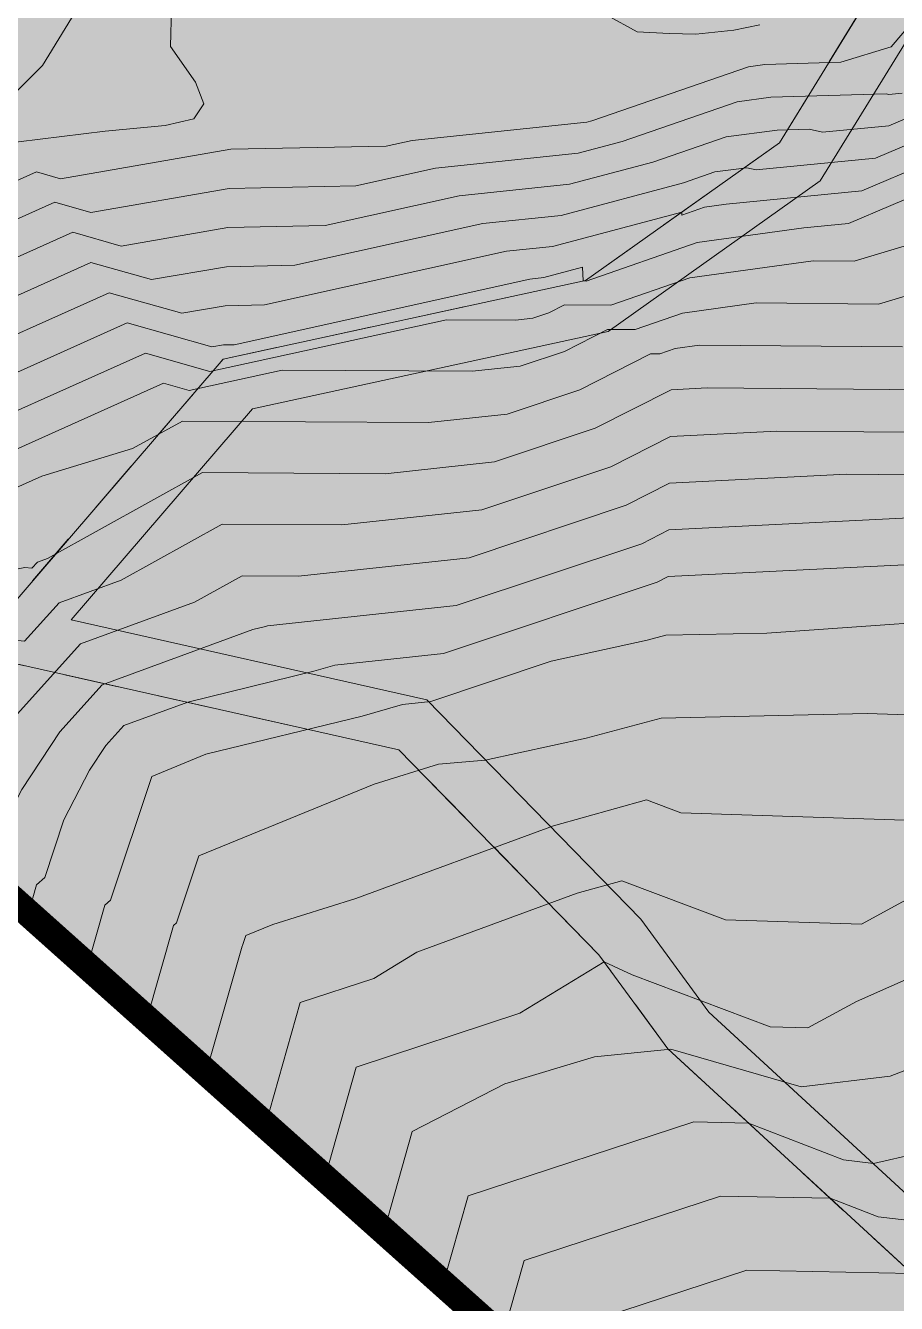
# Model space of a CAD drawing. Header units: inches. Extents: x 218980 to 233865, y 587194 to 599270.
# Drawn here: x 219187.73 to 219219.52, y 587333.4 to 587380.04 of the extents above; entities that cross this region are included whole.
import ezdxf

# ---------------------------------------------------------------- set-up
doc = ezdxf.new("R2010")
doc.units = ezdxf.units.IN
doc.header["$MEASUREMENT"] = 0
for name, pattern in [('01', [0]), ('17', [5.5, 2, -1.5, 2]), ('ACAD_ISO02W100', [15, 12, -3]), ('DASHDOT2', [0.5, 0.25, -0.125, 0, -0.125]), ('State_Boundary_2', [13.5, 5, -1.6, 0.3, -1.6, 5])]:
    doc.linetypes.add(name, pattern=pattern)
for name, color, linetype, lineweight in [('Footpath', 52, 'ACAD_ISO02W100', 5), ('Forest and Steep Slope', 66, '01', 0), ('Major Contour', 250, 'Continuous', 0), ('Minor Contour', 250, 'Continuous', 0), ('Planning Boundary', 222, '01', 0), ('Proposed Footpath', 250, '01', 0), ('Proposed Plot Boundary', 250, '01', 0), ('Town Boundary', 220, 'DASHDOT2', 30)]:
    doc.layers.add(name, color=color, linetype=linetype, lineweight=lineweight)

msp = doc.modelspace()

# ---------------------------------------------------------------- hatches: boundary and pattern name
at = {"layer": 'Forest and Steep Slope'}
h = msp.add_hatch(color=256, dxfattribs=at)
h.dxf.hatch_style = 1
edge = h.paths.add_edge_path()
edge.add_line((219496.028, 587441.818), (219504.992, 587461.708))
edge.add_line((219504.992, 587461.708), (219521.977, 587492.505))
edge.add_arc((219611.002, 587452.494), 97.603, 142.34171, 155.79912, ccw=False)
edge.add_arc((219511.105, 587531.503), 29.793, 319.4228, 350.7104)
edge.add_arc((219688.893, 587496.495), 151.428, 150.56132, 168.49625, ccw=False)
edge.add_line((219557.017, 587570.92), (219578.133, 587609.99))
edge.add_line((219578.133, 587609.99), (219593.379, 587649.632))
edge.add_line((219593.379, 587649.632), (219596.553, 587679.736))
edge.add_arc((219663.718, 587673.088), 67.493, 162.58717, 174.34712, ccw=False)
edge.add_arc((219562.52, 587701.49), 37.701, 347.43, 359.2049)
edge.add_arc((219595.661, 587699.381), 4.825, 19.1915, 149.2078)
edge.add_line((219591.516, 587701.851), (219550.577, 587640.586))
edge.add_line((219550.577, 587640.586), (219500.248, 587577.795))
edge.add_line((219500.248, 587577.795), (219463.194, 587536.528))
edge.add_line((219463.194, 587536.528), (219428.242, 587507.688))
edge.add_arc((219394.511, 587548.569), 53, 296.3249, 309.5261, ccw=False)
edge.add_line((219418.015, 587501.066), (219343.465, 587464.18))
edge.add_line((219343.465, 587464.18), (219310.887, 587445.61))
edge.add_arc((219297.021, 587469.936), 28, 265.8509, 299.6844, ccw=False)
edge.add_line((219294.995, 587442.009), (219287.552, 587442.549))
edge.add_arc((219291.386, 587495.41), 53, 233.5111, 265.8509, ccw=False)
edge.add_line((219259.869, 587452.799), (219256.787, 587455.079))
edge.add_arc((219252.029, 587448.647), 8, 53.5111, 126.6183)
edge.add_line((219247.257, 587455.069), (219219.872, 587434.717))
edge.add_arc((219279.52, 587354.454), 100, 126.61829, 138.29631)
edge.add_line((219204.861, 587420.982), (219210.33, 587408.286))
edge.add_line((219210.33, 587408.286), (219212.226, 587403.946))
edge.add_line((219212.226, 587403.946), (219214.333, 587397.242))
edge.add_line((219214.333, 587397.242), (219217.05, 587389.193))
edge.add_line((219217.05, 587389.193), (219220.865, 587381.088))
edge.add_line((219220.865, 587381.088), (219216.736, 587374.368))
edge.add_line((219216.736, 587374.368), (219208.997, 587368.87))
edge.add_line((219208.997, 587368.87), (219196.017, 587366.048))
edge.add_line((219196.017, 587366.048), (219189.39, 587358.344))
edge.add_line((219189.39, 587358.344), (219202.374, 587355.424))
edge.add_line((219202.374, 587355.424), (219210.185, 587347.417))
edge.add_line((219210.185, 587347.417), (219212.67, 587344.03))
edge.add_line((219212.67, 587344.03), (219221.006, 587336.351))
edge.add_line((219221.006, 587336.351), (219235.534, 587334.762))
edge.add_line((219235.534, 587334.762), (219239.788, 587328.673))
edge.add_line((219239.788, 587328.673), (219243.173, 587322.96))
edge.add_line((219243.173, 587322.96), (219246.881, 587320.664))
edge.add_line((219246.881, 587320.664), (219258.655, 587320.757))
edge.add_line((219258.655, 587320.757), (219268.988, 587319.559))
edge.add_line((219268.988, 587319.559), (219272.871, 587318.459))
edge.add_line((219272.871, 587318.459), (219277.987, 587318.235))
edge.add_line((219277.987, 587318.235), (219282.942, 587317.564))
edge.add_line((219282.942, 587317.564), (219286.094, 587319.602))
edge.add_line((219286.094, 587319.602), (219291.51, 587321.197))
edge.add_line((219291.51, 587321.197), (219303.74, 587324.54))
edge.add_line((219303.74, 587324.54), (219313.15, 587321.588))
edge.add_line((219313.15, 587321.588), (219328.6, 587326.656))
edge.add_line((219328.6, 587326.656), (219336.737, 587326.931))
edge.add_line((219336.737, 587326.931), (219343.778, 587329.05))
edge.add_line((219343.778, 587329.05), (219347.665, 587325.219))
edge.add_line((219347.665, 587325.219), (219366.65, 587334.103))
edge.add_arc((219313.854, 587433.087), 112.184, 298.07425, 310.90316)
edge.add_arc((219591.573, 587133.857), 296.155, 128.88902, 133.60754, ccw=False)
edge.add_line((219405.643, 587364.373), (219437.388, 587387.715))
edge.add_line((219437.388, 587387.715), (219465.94, 587410.754))
edge.add_arc((219395.948, 587508.651), 120.344, 305.56311, 326.26506)
h = msp.add_hatch(color=256, dxfattribs=at)
h.dxf.hatch_style = 1
edge = h.paths.add_edge_path()
edge.add_line((219215.191, 587388.445), (219212.431, 587396.622))
edge.add_line((219212.431, 587396.622), (219210.35, 587403.244))
edge.add_line((219210.35, 587403.244), (219208.496, 587407.49))
edge.add_line((219208.496, 587407.49), (219203.404, 587419.31))
edge.add_arc((219279.52, 587354.454), 100, 139.56725, 152.79759)
edge.add_line((219190.581, 587400.168), (219188.507, 587396.134))
edge.add_arc((219148.485, 587416.705), 45, 319.3761, 332.7976, ccw=False)
edge.add_line((219182.64, 587387.406), (219178.917, 587383.066))
edge.add_arc((219159.942, 587399.343), 25, 291.9907, 319.3761, ccw=False)
edge.add_line((219169.303, 587376.162), (219162.895, 587373.575))
edge.add_line((219162.895, 587373.575), (219166.155, 587359.285))
edge.add_line((219166.155, 587359.285), (219182.073, 587360.455))
edge.add_line((219182.073, 587360.455), (219185.948, 587349.321))
edge.add_line((219185.948, 587349.321), (219219.5, 587319.342))
edge.add_line((219219.5, 587319.342), (219222.284, 587310.428))
edge.add_line((219222.284, 587310.428), (219227.098, 587308.02))
edge.add_line((219227.098, 587308.02), (219234.245, 587307.494))
edge.add_line((219234.245, 587307.494), (219256.898, 587303.243))
edge.add_line((219256.898, 587303.243), (219268.665, 587271.866))
edge.add_line((219268.665, 587271.866), (219292.999, 587267.625))
edge.add_arc((219297.372, 587282.839), 15.829, 120.0045, 253.9646, ccw=False)
edge.add_line((219289.456, 587296.546), (219306.426, 587305.921))
edge.add_line((219306.426, 587305.921), (219345.733, 587324.315))
edge.add_line((219345.733, 587324.315), (219343.219, 587326.793))
edge.add_line((219343.219, 587326.793), (219337.065, 587324.941))
edge.add_line((219337.065, 587324.941), (219328.952, 587324.666))
edge.add_line((219328.952, 587324.666), (219314.045, 587319.777))
edge.add_line((219314.045, 587319.777), (219313.164, 587319.488))
edge.add_line((219313.164, 587319.488), (219303.701, 587322.456))
edge.add_line((219303.701, 587322.456), (219292.056, 587319.273))
edge.add_line((219292.056, 587319.273), (219286.937, 587317.765))
edge.add_line((219286.937, 587317.765), (219283.406, 587315.483))
edge.add_line((219283.406, 587315.483), (219277.809, 587316.241))
edge.add_line((219277.809, 587316.241), (219272.55, 587316.471))
edge.add_line((219272.55, 587316.471), (219268.598, 587317.591))
edge.add_line((219268.598, 587317.591), (219258.547, 587318.756))
edge.add_line((219258.547, 587318.756), (219246.319, 587318.659))
edge.add_line((219246.319, 587318.659), (219241.702, 587321.518))
edge.add_line((219241.702, 587321.518), (219238.105, 587327.589))
edge.add_line((219238.105, 587327.589), (219234.415, 587332.872))
edge.add_line((219234.415, 587332.872), (219220.135, 587334.434))
edge.add_line((219220.135, 587334.434), (219211.173, 587342.69))
edge.add_line((219211.173, 587342.69), (219208.656, 587346.12))
edge.add_line((219208.656, 587346.12), (219201.357, 587353.603))
edge.add_line((219201.357, 587353.603), (219185.702, 587357.123))
edge.add_line((219185.702, 587357.123), (219194.937, 587367.86))
edge.add_line((219194.937, 587367.86), (219208.172, 587370.738))
edge.add_line((219208.172, 587370.738), (219215.245, 587375.763))
edge.add_line((219215.245, 587375.763), (219218.595, 587381.214))
edge.add_line((219218.595, 587381.214), (219215.191, 587388.445))
at = {"layer": 'Proposed Plot Boundary', "true_color": 0xc9ad92}
h = msp.add_hatch(color=253, dxfattribs=at)
h.dxf.hatch_style = 1
h.paths.add_polyline_path([(219221.006, 587336.351), (219212.67, 587344.03), (219210.185, 587347.417), (219202.374, 587355.424), (219189.39, 587358.344), (219196.017, 587366.048), (219208.997, 587368.87), (219216.736, 587374.368), (219220.865, 587381.088), (219217.05, 587389.193), (219214.333, 587397.242), (219212.226, 587403.946), (219210.33, 587408.286), (219204.861, 587420.982, 0.005546), (219203.404, 587419.31), (219208.496, 587407.49), (219210.35, 587403.244), (219212.431, 587396.622), (219215.191, 587388.445), (219218.595, 587381.214), (219215.245, 587375.763), (219208.172, 587370.738), (219194.937, 587367.86), (219185.702, 587357.123), (219201.357, 587353.603), (219208.656, 587346.12), (219211.173, 587342.69), (219220.135, 587334.434), (219234.415, 587332.872), (219238.105, 587327.589), (219241.702, 587321.518), (219246.319, 587318.659), (219258.547, 587318.756), (219268.598, 587317.591), (219272.55, 587316.471), (219277.809, 587316.241), (219283.406, 587315.483), (219286.937, 587317.765), (219292.056, 587319.273), (219303.701, 587322.456), (219313.164, 587319.488), (219314.045, 587319.777), (219328.952, 587324.666), (219337.065, 587324.941), (219343.219, 587326.793), (219345.733, 587324.315), (219347.665, 587325.219), (219343.778, 587329.05), (219336.737, 587326.931), (219328.6, 587326.656), (219313.421, 587321.677), (219313.15, 587321.588), (219303.74, 587324.54), (219291.51, 587321.197), (219286.094, 587319.602), (219282.942, 587317.564), (219277.987, 587318.235), (219272.871, 587318.459), (219268.988, 587319.559), (219258.655, 587320.757), (219246.881, 587320.664), (219243.173, 587322.96), (219239.788, 587328.673), (219235.534, 587334.762)])

# ---------------------------------------------------------------- linework, layer by layer
at = {"layer": 'Footpath', "linetype": '17'}
msp.add_lwpolyline([(219220.135, 587334.434), (219211.173, 587342.69), (219208.656, 587346.12), (219201.357, 587353.603), (219185.702, 587357.123), (219194.937, 587367.86), (219208.172, 587370.738), (219215.245, 587375.763), (219218.595, 587381.214), (219215.191, 587388.445), (219212.431, 587396.622), (219210.35, 587403.244), (219208.496, 587407.49), (219202.815, 587420.676), (219202.053, 587428.049), (219196.026, 587441.817)], dxfattribs=at)
at = {"layer": 'Forest and Steep Slope'}
for points in [[(219219.872, 587434.717, 0.050999), (219204.861, 587420.982), (219210.33, 587408.286), (219212.226, 587403.946), (219214.333, 587397.242), (219217.05, 587389.193), (219220.865, 587381.088), (219216.736, 587374.368), (219208.997, 587368.87), (219196.017, 587366.048), (219189.39, 587358.344), (219202.374, 587355.424), (219210.185, 587347.417), (219212.67, 587344.03), (219221.006, 587336.351)], [(219178.917, 587383.066, -0.120063), (219169.303, 587376.162), (219162.895, 587373.575), (219166.155, 587359.285), (219182.073, 587360.455), (219185.948, 587349.321), (219219.5, 587319.342), (219222.284, 587310.428)]]:
    msp.add_lwpolyline(points, format="xyb", dxfattribs=at)
msp.add_lwpolyline([(219220.135, 587334.434), (219211.173, 587342.69), (219208.656, 587346.12), (219201.357, 587353.603), (219185.702, 587357.123), (219194.937, 587367.86), (219208.172, 587370.738), (219215.245, 587375.763), (219218.595, 587381.214)], dxfattribs=at)
at = {"layer": 'Major Contour'}
for points, elevation in [([(219226.371, 587379.418), (219219.235, 587376.386), (219216.817, 587376.149), (219216.336, 587376.263), (219215.159, 587376.228), (219213.297, 587375.979), (219210.628, 587375.058), (219207.588, 587374.247), (219203.558, 587373.825), (219198.67, 587372.74), (219195.112, 587372.668), (219191.216, 587371.995), (219189.454, 587372.495), (219185.354, 587370.66), (219179.776, 587367.936), (219179.431, 587367.718), (219173.697, 587366.056), (219172.332, 587365.236), (219171.265, 587364.091)], 2785), ([(219179.478, 587360.264), (219179.963, 587360.813), (219180.53, 587361.488), (219181.587, 587361.795), (219182.313, 587362.254), (219183.52, 587362.844), (219192.768, 587366.983), (219193.694, 587366.72), (219197.097, 587367.463), (219204.024, 587367.421), (219205.779, 587367.609), (219207.396, 587368.149), (219208.975, 587368.952), (219209.981, 587368.943), (219211.711, 587369.544), (219214.399, 587369.915), (219218.859, 587369.878), (219229.992, 587373.219)], 2780), ([(219220.229, 587362.083), (219211.208, 587361.632), (219210.217, 587361.128), (219203.449, 587358.869), (219196.558, 587358.128), (219196.481, 587358.105), (219196.021, 587357.993), (219190.525, 587355.982), (219188.977, 587354.266), (219187.598, 587352.154), (219187.252, 587351.484), (219186.614, 587350.694), (219185.931, 587349.858), (219185.822, 587349.684), (219185.735, 587349.49), (219185.658, 587349.462), (219185.58, 587349.455)], 2775), ([(219196.485, 587339.908), (219197.756, 587344.379), (219200.445, 587345.262), (219202.013, 587346.22), (219207.862, 587348.377), (219209.487, 587348.828), (219213.28, 587347.4), (219218.239, 587347.236), (219224.631, 587350.715)], 2770), ([(219207.302, 587330.242), (219207.976, 587332.612), (219214.056, 587334.608), (219220.082, 587334.483)], 2765)]:
    msp.add_lwpolyline(points, dxfattribs=dict(at, elevation=elevation))
at = {"layer": 'Minor Contour'}
for points in [[(219221.743, 587382.107), (219219.324, 587379.266), (219217.489, 587378.702), (219214.712, 587378.619), (219214.112, 587378.539), (219208.392, 587376.564), (219208.216, 587376.517), (219201.836, 587375.85), (219200.886, 587375.639), (219195.215, 587375.524), (219189.005, 587374.451), (219188.128, 587374.7), (219186.087, 587373.787), (219178.762, 587370.209), (219178.569, 587370.087), (219170.963, 587367.883)], [(219116.92, 587353.112), (219122.227, 587357.414), (219124.669, 587360.741), (219127.29, 587364.013), (219129.659, 587367.134), (219133.389, 587369.601), (219137.065, 587370.528), (219141.002, 587369.813), (219144.282, 587369.879), (219147.553, 587369.885), (219150.13, 587368.919), (219152.635, 587366.167), (219155.678, 587365.738), (219158.398, 587366.095), (219162.769, 587367.558), (219162.837, 587367.709), (219168.23, 587369.71), (219177.706, 587372.456), (219177.747, 587372.482), (219186.507, 587376.76), (219188.343, 587378.579), (219189.77, 587380.909)], [(219231.587, 587380.654), (219218.747, 587375.198), (219214.397, 587374.772), (219214.05, 587374.854), (219212.889, 587374.699), (219211.746, 587374.305), (219207.273, 587373.112), (219204.418, 587372.813), (219197.561, 587371.291), (219195.06, 587371.24), (219192.321, 587370.767), (219190.116, 587371.393), (219184.987, 587369.097), (219180.283, 587366.8), (219178.54, 587366.184), (219175.063, 587365.142), (219173.558, 587364.012), (219171.739, 587362.077), (219169.762, 587360.774), (219168.853, 587360.221), (219168.22, 587359.747), (219166.876, 587359.312)], [(219169.597, 587368.796), (219178.138, 587371.271), (219179.888, 587372.253), (219183.87, 587373.947), (219187.465, 587375.803), (219190.637, 587376.192), (219192.826, 587376.393), (219193.874, 587376.632), (219194.234, 587377.188), (219193.928, 587377.973), (219193.014, 587379.274), (219193.057, 587380.692)], [(219208.951, 587380.417), (219210.054, 587379.818), (219211.223, 587379.748), (219212.195, 587379.733), (219213.58, 587379.878), (219214.525, 587380.067)], [(219172.415, 587359.745), (219173.795, 587361.09), (219174.823, 587362.985), (219176.43, 587364.229), (219180.293, 587365.348), (219180.791, 587365.663), (219184.62, 587367.534), (219190.779, 587370.29), (219193.427, 587369.539), (219195.008, 587369.812), (219196.453, 587369.842), (219205.279, 587371.801), (219206.959, 587371.977), (219211.677, 587373.235), (219211.682, 587373.126), (219212.516, 587373.417), (219213.297, 587373.524), (219218.259, 587374.01), (219227.648, 587377.999)], [(219219.723, 587377.574), (219219.238, 587377.526), (219219.141, 587377.549), (219214.935, 587377.424), (219213.705, 587377.259), (219209.51, 587375.811), (219207.902, 587375.382), (219202.697, 587374.837), (219199.778, 587374.189), (219195.163, 587374.096), (219190.11, 587373.223), (219188.791, 587373.598), (219185.721, 587372.224), (219179.269, 587369.072), (219179, 587368.902), (219172.33, 587366.969), (219169.564, 587365.552)], [(219177.18, 587360.096), (219178.263, 587361.524), (219179.163, 587362.402), (219181.156, 587362.979), (219181.805, 587363.39), (219183.887, 587364.407), (219192.105, 587368.085), (219194.456, 587367.418), (219203.092, 587369.304), (219205.607, 587369.289), (219206.245, 587369.358), (219206.832, 587369.554), (219207.405, 587369.845), (219209.087, 587369.83), (219211.979, 587370.835), (219216.474, 587371.454), (219217.979, 587371.442), (219230.745, 587375.273)], [(219174.883, 587359.927), (219176.563, 587362.116), (219177.796, 587363.315), (219180.724, 587364.164), (219181.298, 587364.527), (219184.254, 587365.97), (219191.442, 587369.188), (219194.532, 587368.311), (219194.957, 587368.384), (219195.345, 587368.392), (219206.14, 587370.789), (219206.645, 587370.842), (219208.063, 587371.22), (219208.084, 587370.718), (219208.194, 587370.717), (219212.248, 587372.126), (219216.138, 587372.662), (219217.771, 587372.821), (219220.861, 587374.135)], [(219181.775, 587360.433), (219181.827, 587360.549), (219181.896, 587360.575), (219182.018, 587360.61), (219182.82, 587361.117), (219183.153, 587361.28), (219188.328, 587363.596), (219191.633, 587364.598), (219193.454, 587365.607), (219202.441, 587365.552), (219205.313, 587365.861), (219207.96, 587366.745), (219210.544, 587368.059), (219210.874, 587368.056), (219211.442, 587368.253), (219212.324, 587368.375), (219219.738, 587368.314)], [(219220.617, 587366.75), (219212.61, 587366.816), (219211.296, 587366.75), (219208.524, 587365.341), (219204.847, 587364.113), (219200.858, 587363.684), (219194.181, 587363.725), (219188.527, 587360.588), (219188.164, 587360.456), (219187.962, 587360.232), (219187.705, 587360.257), (219183.909, 587359.498), (219183.572, 587359.08), (219182.917, 587358.034), (219182.916, 587358.033)], [(219183.885, 587355.25), (219183.885, 587355.251), (219185.293, 587357.5), (219185.358, 587357.58), (219186.087, 587357.726), (219187.694, 587357.571), (219188.951, 587358.964), (219191.212, 587359.792), (219194.909, 587361.842), (219199.274, 587361.816), (219204.381, 587362.365), (219209.088, 587363.937), (219211.266, 587365.044), (219215.149, 587365.238), (219221.496, 587365.186)], [(219222.375, 587363.622), (219217.689, 587363.661), (219211.237, 587363.338), (219209.653, 587362.533), (219203.915, 587360.617), (219197.691, 587359.947), (219195.637, 587359.96), (219193.898, 587358.995), (219189.738, 587357.473), (219187.426, 587354.909), (219187.277, 587354.924), (219186.438, 587354.761), (219185.802, 587353.981), (219184.854, 587352.467), (219184.853, 587352.466)], [(219187.83, 587347.64), (219188.125, 587348.675), (219188.428, 587348.943), (219189.128, 587351.046), (219190.066, 587352.86), (219190.653, 587353.759), (219191.313, 587354.49), (219193.653, 587355.347), (219198.25, 587356.472), (219199.02, 587356.694), (219202.983, 587357.121), (219210.781, 587359.724), (219211.179, 587359.926), (219222.768, 587360.506)], [(219189.994, 587345.707), (219190.626, 587347.931), (219190.834, 587348.114), (219192.339, 587352.635), (219194.306, 587353.44), (219200.02, 587354.838), (219201.482, 587355.261), (219202.517, 587355.373), (219206.91, 587356.839), (219210.422, 587357.605), (219211.102, 587357.786), (219214.787, 587357.867), (219224.429, 587358.547)], [(219192.158, 587343.774), (219193.128, 587347.187), (219193.24, 587347.286), (219194.055, 587349.733), (219200.453, 587352.353), (219202.796, 587353.081), (219204.501, 587353.229), (219208.188, 587354.032), (219210.928, 587354.764), (219218.453, 587354.929), (219222.147, 587354.807)], [(219194.321, 587341.841), (219195.63, 587346.443), (219195.647, 587346.458), (219195.771, 587346.831), (219196.748, 587347.231), (219199.785, 587348.175), (219206.997, 587350.835), (219210.392, 587351.778), (219211.65, 587351.304), (219220.193, 587351.021)], [(219198.648, 587337.974), (219199.8, 587342.026), (219205.77, 587343.986), (219208.844, 587345.864), (219209.87, 587345.394), (219214.911, 587343.495), (219216.285, 587343.45), (219218.056, 587344.414), (219221.6, 587345.991)], [(219200.812, 587336.041), (219201.844, 587339.672), (219205.227, 587341.414), (219208.491, 587342.396), (219211.276, 587342.674), (219216.039, 587341.305), (219219.286, 587341.69), (219222.597, 587342.974)], [(219202.975, 587334.108), (219203.888, 587337.319), (219212.125, 587340.023), (219214.113, 587339.982), (219217.582, 587338.634), (219218.682, 587338.506), (219221.861, 587339.23)], [(219205.139, 587332.175), (219205.932, 587334.965), (219213.09, 587337.316), (219217.098, 587337.233), (219218.847, 587336.553), (219220.627, 587336.346)]]:
    msp.add_lwpolyline(points, dxfattribs=at)
at = {"layer": 'Planning Boundary', "lineweight": 5, "const_width": 1}
msp.add_lwpolyline([(219180.099, 587615.206), (219179.48, 587586.322), (219133.366, 587559.17), (219091.397, 587544.284), (219048.906, 587533.2), (219016.853, 587502.186), (219012.006, 587498.151), (218982.942, 587477.15), (218980.217, 587473.076), (218991.841, 587441.632), (219001.372, 587412.667), (219011.65, 587392.01), (219013.407, 587378.786), (219038.086, 587359.082), (219059.345, 587348.467), (219066.33, 587345.89), (219084.986, 587342.099), (219126.328, 587356.355), (219182.073, 587360.455), (219185.948, 587349.321), (219219.5, 587319.342), (219222.284, 587310.428)], dxfattribs=at)
at = {"layer": 'Proposed Footpath'}
for points in [[(219221.006, 587336.351), (219212.67, 587344.03), (219210.185, 587347.417), (219202.374, 587355.424), (219189.39, 587358.344), (219196.017, 587366.048), (219208.997, 587368.87), (219216.736, 587374.368), (219220.865, 587381.088), (219217.05, 587389.193), (219214.333, 587397.242), (219212.226, 587403.946), (219210.33, 587408.286), (219204.773, 587421.186), (219204.042, 587428.255)], [(219220.135, 587334.434), (219211.173, 587342.69), (219208.656, 587346.12), (219201.357, 587353.603), (219185.702, 587357.123), (219194.937, 587367.86), (219208.172, 587370.738), (219215.245, 587375.763), (219218.595, 587381.214), (219215.191, 587388.445), (219212.431, 587396.622), (219210.35, 587403.244), (219208.496, 587407.49), (219202.815, 587420.676), (219202.053, 587428.049)]]:
    msp.add_lwpolyline(points, dxfattribs=at)
at = {"layer": 'Town Boundary', "linetype": 'State_Boundary_2'}
msp.add_lwpolyline([(219222.284, 587310.428), (219219.5, 587319.342), (219185.948, 587349.321), (219182.073, 587360.455), (219126.328, 587356.355), (219084.986, 587342.099), (219066.33, 587345.89), (219059.345, 587348.467), (219038.086, 587359.082), (219013.407, 587378.786), (219011.65, 587392.01), (219001.372, 587412.667), (218991.841, 587441.632), (218980.217, 587473.076), (218982.942, 587477.15), (219012.006, 587498.151), (219016.853, 587502.186), (219048.906, 587533.2), (219091.397, 587544.284), (219133.366, 587559.17), (219179.48, 587586.322), (219180.099, 587615.206)], dxfattribs=at)

doc.saveas('drawing.dxf')
